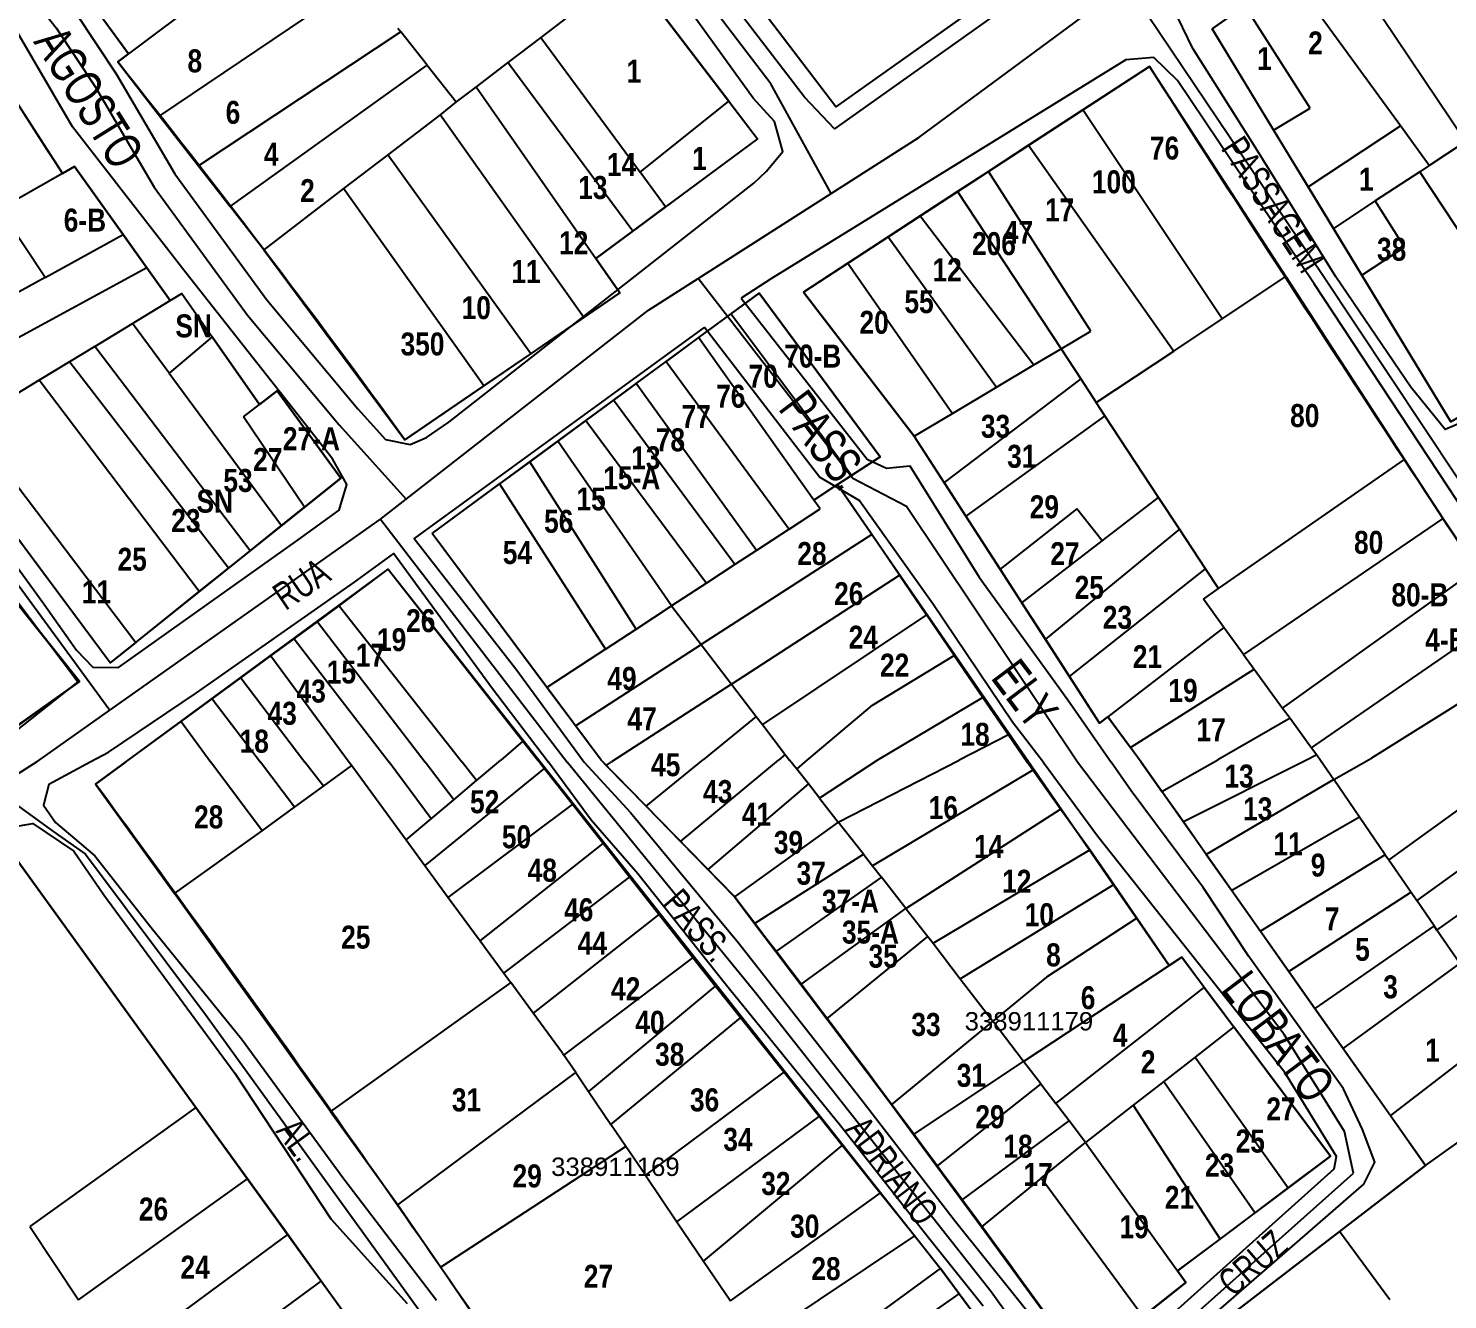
# Model space of a CAD drawing. Extents: x 206155 to 208014, y 4847439 to 4850017.
# Drawn here: x 207287.2 to 207441.7, y 4847901.7 to 4848040.1 of the extents above; entities that cross this region are included whole.
import ezdxf
from ezdxf.enums import TextEntityAlignment as Align

# ---------------------------------------------------------------- set-up
doc = ezdxf.new("R2010")
doc.units = 0
doc.header["$LTSCALE"] = 1.5
doc.header["$MEASUREMENT"] = 0
for name, color, linetype in [('CD-MALHA-LOTES', 40, 'CONTINUOUS'), ('CD_TXT_QUADRA', 7, 'CONTINUOUS'), ('RU-QUADRAS', 6, 'CONTINUOUS'), ('SV-EIXO-RUA-N-PAV', 6, 'CONTINUOUS'), ('SV-RUA-NAO-PAV-S-GUIA-C-GUIA', 7, 'CONTINUOUS'), ('SV-TXT-RUA-N-PAV-S-GUIA-C-GUIA', 7, 'CONTINUOUS'), ('Th_NmrPort', 7, 'CONTINUOUS')]:
    doc.layers.add(name, color=color, linetype=linetype)
doc.styles.add('ARIAL', font='ARIAL.TTF')
doc.styles.get("Standard").update_dxf_attribs({"font": 'swisscbo.ttf'})

msp = doc.modelspace()

# ---------------------------------------------------------------- linework, layer by layer
at = {"layer": 'CD-MALHA-LOTES', "linetype": 'Continuous'}
for p, q in [((207317.96, 4848052.16), (207298.12, 4848037.28)), ((207375.1, 4848031.53), (207359.59, 4848051.87)), ((207443.63, 4848027.76), (207429.19, 4848049.24)), ((207396.81, 4848046.93), (207375.1, 4848031.53)), ((207323.37, 4848045.29), (207301.51, 4848030.55)), ((207352.56, 4848046.4), (207343.01, 4848039.08)), ((207363.45, 4848032.14), (207352.56, 4848046.4)), ((207436.53, 4848029.45), (207424.5, 4848045.95)), ((207419.59, 4848042.51), (207416.04, 4848040.02)), ((207426.71, 4848031.37), (207419.59, 4848042.51)), ((207294.81, 4848041.82), (207298.12, 4848037.28)), ((207327.77, 4848039.69), (207305.75, 4848025.1)), ((207327.45, 4848040.09), (207327.77, 4848039.69)), ((207330.64, 4848036.04), (207327.77, 4848039.69)), ((207343.01, 4848039.08), (207339.42, 4848036.33)), ((207343.01, 4848039.08), (207353.8, 4848024.4)), ((207416.04, 4848040.02), (207422.73, 4848028.99)), ((207309.19, 4848020.68), (207330.64, 4848036.04)), ((207330.64, 4848036.04), (207333.77, 4848032.06)), ((207339.42, 4848036.33), (207335.97, 4848033.68)), ((207353.01, 4848017.99), (207339.42, 4848036.33)), ((207409.22, 4848035.91), (207401.97, 4848031.18)), ((207424.06, 4848013.06), (207409.22, 4848035.91)), ((207335.97, 4848033.68), (207333.77, 4848032.06)), ((207335.97, 4848033.68), (207348.99, 4848015.02)), ((207285.82, 4848032.19), (207290.94, 4848024.25)), ((207333.77, 4848032.06), (207332.03, 4848030.66)), ((207353.8, 4848024.4), (207363.45, 4848032.14)), ((207363.45, 4848032.14), (207366.59, 4848028.02)), ((207401.97, 4848031.18), (207396.07, 4848027.33)), ((207417.15, 4848008.45), (207401.97, 4848031.18)), ((207422.73, 4848028.99), (207426.71, 4848031.37)), ((207301.51, 4848030.55), (207305.75, 4848025.1)), ((207332.03, 4848030.66), (207326.33, 4848026.29)), ((207347.66, 4848008.58), (207332.03, 4848030.66)), ((207366.59, 4848028.02), (207356.57, 4848020.62)), ((207422.73, 4848028.99), (207426.48, 4848022.82)), ((207426.48, 4848022.82), (207436.53, 4848029.45)), ((207439.67, 4848025.14), (207436.53, 4848029.45)), ((207396.07, 4848027.33), (207391.72, 4848024.49)), ((207396.07, 4848027.33), (207411.87, 4848004.94)), ((207439.67, 4848025.14), (207443.63, 4848027.76)), ((207292.24, 4848025.02), (207290.94, 4848024.25)), ((207297.55, 4848017.62), (207292.24, 4848025.02)), ((207305.75, 4848025.1), (207309.19, 4848020.68)), ((207326.33, 4848026.29), (207321.54, 4848022.62)), ((207341.91, 4848004.65), (207326.33, 4848026.29)), ((207439.67, 4848025.14), (207438.63, 4848024.46)), ((207290.94, 4848024.25), (207284.08, 4848020.37)), ((207356.57, 4848020.62), (207353.8, 4848024.4)), ((207391.72, 4848024.49), (207388.35, 4848022.3)), ((207402.86, 4848007.12), (207391.72, 4848024.49)), ((207438.63, 4848024.46), (207433.78, 4848021.27)), ((207452.52, 4848003.4), (207438.63, 4848024.46)), ((207321.54, 4848022.62), (207312.86, 4848015.96)), ((207336.78, 4848001.15), (207321.54, 4848022.62)), ((207388.35, 4848022.3), (207384.29, 4848019.65)), ((207388.35, 4848022.3), (207399.6, 4848005.18)), ((207426.48, 4848022.82), (207429.24, 4848018.28)), ((207289.07, 4848012.96), (207284.08, 4848020.37)), ((207312.86, 4848015.96), (207309.19, 4848020.68)), ((207353.01, 4848017.99), (207356.57, 4848020.62)), ((207433.78, 4848021.27), (207429.24, 4848018.28)), ((207436.98, 4848016.26), (207433.78, 4848021.27)), ((207384.29, 4848019.65), (207380.8, 4848017.37)), ((207384.29, 4848019.65), (207396.65, 4848003.43)), ((207289.07, 4848012.96), (207297.55, 4848017.62)), ((207300.14, 4848013.99), (207297.55, 4848017.62)), ((207348.99, 4848015.02), (207353.01, 4848017.99)), ((207380.8, 4848017.37), (207376.41, 4848014.51)), ((207380.8, 4848017.37), (207392.59, 4848001.01)), ((207429.24, 4848018.28), (207432.32, 4848013.21)), ((207312.86, 4848015.96), (207328.21, 4847995.29)), ((207432.32, 4848013.21), (207436.98, 4848016.26)), ((207376.41, 4848014.51), (207371.58, 4848011.36)), ((207376.41, 4848014.51), (207387.78, 4847998.15)), ((207289.07, 4848012.96), (207273.83, 4848004.57)), ((207300.14, 4848013.99), (207276.07, 4848000.95)), ((207302.68, 4848010.44), (207300.14, 4848013.99)), ((207417.15, 4848008.45), (207424.06, 4848013.06)), ((207424.06, 4848013.06), (207436.99, 4847993.15)), ((207432.32, 4848013.21), (207442.02, 4847997.23)), ((207302.68, 4848010.44), (207303.92, 4848011.19)), ((207303.92, 4848011.19), (207307.23, 4848006.47)), ((207366.74, 4848011.25), (207363.66, 4848008.98)), ((207379.92, 4847993.43), (207366.74, 4848011.25)), ((207371.58, 4848011.36), (207383.61, 4847995.68)), ((207298.57, 4848007.94), (207302.68, 4848010.44)), ((207294.47, 4848005.45), (207298.57, 4848007.94)), ((207302.56, 4848002.53), (207298.57, 4848007.94)), ((207341.91, 4848004.65), (207347.66, 4848008.58)), ((207363.66, 4848008.98), (207360.17, 4848006.41)), ((207376.8, 4847991.39), (207363.66, 4848008.98)), ((207411.87, 4848004.94), (207417.15, 4848008.45)), ((207307.23, 4848006.47), (207302.56, 4848002.53)), ((207312.38, 4847999.13), (207307.23, 4848006.47)), ((207360.17, 4848006.41), (207356.63, 4848003.81)), ((207372.72, 4847988.73), (207360.17, 4848006.41)), ((207399.6, 4848005.18), (207402.86, 4848007.12)), ((207294.47, 4848005.45), (207291.72, 4848003.78)), ((207311.38, 4847983.21), (207294.47, 4848005.45)), ((207396.65, 4848003.43), (207399.6, 4848005.18)), ((207399.6, 4848005.18), (207401.75, 4848001.9)), ((207403.44, 4847999.33), (207411.87, 4848004.94)), ((207291.72, 4848003.78), (207288.41, 4848001.77)), ((207309.01, 4847981.31), (207291.72, 4848003.78)), ((207336.78, 4848001.15), (207341.91, 4848004.65)), ((207353.37, 4848001.41), (207356.63, 4848003.81)), ((207356.63, 4848003.81), (207370.03, 4847985.57)), ((207392.59, 4848001.01), (207396.65, 4848003.43)), ((207288.41, 4848001.77), (207280.82, 4847997.16)), ((207305.82, 4847978.76), (207288.41, 4848001.77)), ((207302.56, 4848002.53), (207314.78, 4847985.94)), ((207401.75, 4848001.9), (207386.88, 4847990.63)), ((207401.75, 4848001.9), (207403.44, 4847999.33)), ((207314.31, 4848000.6), (207312.38, 4847999.13)), ((207321.23, 4847991.1), (207314.31, 4848000.6)), ((207328.21, 4847995.29), (207336.78, 4848001.15)), ((207353.37, 4848001.41), (207350.9, 4847999.6)), ((207366.45, 4847983.23), (207353.37, 4848001.41)), ((207387.78, 4847998.15), (207392.59, 4848001.01)), ((207310.63, 4847997.79), (207312.38, 4847999.13)), ((207350.9, 4847999.6), (207347.9, 4847997.39)), ((207364.11, 4847981.7), (207350.9, 4847999.6)), ((207404.38, 4847997.9), (207403.44, 4847999.33)), ((207280.82, 4847997.16), (207298.91, 4847973.22)), ((207317.29, 4847987.94), (207310.63, 4847997.79)), ((207347.9, 4847997.39), (207344.83, 4847995.13)), ((207347.9, 4847997.39), (207361.02, 4847979.68)), ((207383.61, 4847995.68), (207387.78, 4847998.15)), ((207404.38, 4847997.9), (207389.24, 4847986.98)), ((207410.2, 4847989.02), (207404.38, 4847997.9)), ((207386.88, 4847990.63), (207383.61, 4847995.68)), ((207296.13, 4847971), (207277.97, 4847995.43)), ((207344.83, 4847995.13), (207341.8, 4847992.9)), ((207357.22, 4847977.2), (207344.83, 4847995.13)), ((207341.8, 4847992.9), (207338.51, 4847990.48)), ((207353.37, 4847974.69), (207341.8, 4847992.9)), ((207376.8, 4847991.39), (207379.92, 4847993.43)), ((207416.72, 4847979.1), (207436.99, 4847993.15)), ((207436.99, 4847993.15), (207441.16, 4847986.72)), ((207317.29, 4847987.94), (207321.23, 4847991.1)), ((207375.28, 4847990.4), (207376.8, 4847991.39)), ((207331.17, 4847985.08), (207338.51, 4847990.48)), ((207338.51, 4847990.48), (207350.02, 4847972.49)), ((207375.28, 4847990.4), (207372.72, 4847988.73)), ((207379, 4847984.96), (207375.28, 4847990.4)), ((207386.88, 4847990.63), (207389.24, 4847986.98)), ((207314.78, 4847985.94), (207317.29, 4847987.94)), ((207373.4, 4847987.77), (207372.72, 4847988.73)), ((207404.07, 4847984.28), (207410.2, 4847989.02)), ((207412.48, 4847985.57), (207410.2, 4847989.02)), ((207370.03, 4847985.57), (207373.4, 4847987.77)), ((207389.24, 4847986.98), (207392.98, 4847981.2)), ((207401.32, 4847987.78), (207392.98, 4847981.2)), ((207404.07, 4847984.28), (207401.32, 4847987.78)), ((207441.16, 4847986.72), (207419.46, 4847971.93)), ((207441.43, 4847986.31), (207441.16, 4847986.72)), ((207444.83, 4847981.2), (207441.43, 4847986.31)), ((207311.38, 4847983.21), (207314.78, 4847985.94)), ((207343.65, 4847968.34), (207331.17, 4847985.08)), ((207379, 4847984.96), (207360.45, 4847972.99)), ((207370.03, 4847985.57), (207366.45, 4847983.23)), ((207382.02, 4847980.55), (207379, 4847984.96)), ((207412.48, 4847985.57), (207397.9, 4847973.58)), ((207415.31, 4847981.24), (207412.48, 4847985.57)), ((207366.45, 4847983.23), (207364.11, 4847981.7)), ((207395.35, 4847977.53), (207404.07, 4847984.28)), ((207309.01, 4847981.31), (207311.38, 4847983.21)), ((207364.11, 4847981.7), (207361.02, 4847979.68)), ((207305.82, 4847978.76), (207309.01, 4847981.31)), ((207321.07, 4847977.22), (207326.4, 4847981.22)), ((207326.4, 4847981.22), (207341.05, 4847962.49)), ((207363.73, 4847968.7), (207382.02, 4847980.55)), ((207382.02, 4847980.55), (207384.96, 4847976.23)), ((207392.98, 4847981.2), (207395.35, 4847977.53)), ((207400.52, 4847969.54), (207415.31, 4847981.24)), ((207416.72, 4847979.1), (207415.31, 4847981.24)), ((207423.71, 4847966.08), (207444.83, 4847981.2)), ((207298.91, 4847973.22), (207305.82, 4847978.76)), ((207361.02, 4847979.68), (207357.22, 4847977.2)), ((207415.1, 4847977.93), (207416.72, 4847979.1)), ((207318.68, 4847975.48), (207321.07, 4847977.22)), ((207321.07, 4847977.22), (207334.42, 4847960.21)), ((207353.37, 4847974.69), (207357.22, 4847977.2)), ((207357.22, 4847977.2), (207360.45, 4847972.99)), ((207395.35, 4847977.53), (207397.9, 4847973.58)), ((207417.33, 4847974.87), (207415.1, 4847977.93)), ((207384.96, 4847976.23), (207367.1, 4847964.3)), ((207387.98, 4847971.81), (207384.96, 4847976.23)), ((207426.85, 4847961.77), (207448.02, 4847976.39)), ((207316.15, 4847973.62), (207318.68, 4847975.48)), ((207318.68, 4847975.48), (207330.42, 4847960.21)), ((207350.02, 4847972.49), (207353.37, 4847974.69)), ((207417.33, 4847974.87), (207404.68, 4847965.14)), ((207419.46, 4847971.93), (207417.33, 4847974.87)), ((207298.91, 4847973.22), (207296.13, 4847971)), ((207313.6, 4847971.76), (207316.15, 4847973.62)), ((207316.15, 4847973.62), (207326.48, 4847960.21)), ((207350.02, 4847972.49), (207343.65, 4847968.34)), ((207346.76, 4847964.17), (207360.45, 4847972.99)), ((207360.45, 4847972.99), (207363.73, 4847968.7)), ((207397.9, 4847973.58), (207400.52, 4847969.54)), ((207310.34, 4847969.37), (207313.6, 4847971.76)), ((207313.6, 4847971.76), (207322.14, 4847960.21)), ((207379.07, 4847966.41), (207387.98, 4847971.81)), ((207387.98, 4847971.81), (207391.1, 4847967.24)), ((207419.46, 4847971.93), (207420.63, 4847970.33)), ((207451.11, 4847971.73), (207433.39, 4847960.63)), ((207307.23, 4847967.1), (207310.34, 4847969.37)), ((207310.34, 4847969.37), (207317.31, 4847960.21)), ((207400.52, 4847969.54), (207403.8, 4847964.46)), ((207407.17, 4847961.78), (207420.63, 4847970.33)), ((207420.63, 4847970.33), (207423.71, 4847966.08)), ((207346.76, 4847964.17), (207343.65, 4847968.34)), ((207363.73, 4847968.7), (207350.68, 4847960.24)), ((207363.73, 4847968.7), (207366.43, 4847965.18)), ((207303.86, 4847964.63), (207307.23, 4847967.1)), ((207307.23, 4847967.1), (207312.49, 4847960.21)), ((207371.72, 4847960.21), (207379.07, 4847966.41)), ((207391.1, 4847967.24), (207379.64, 4847960.43)), ((207391.1, 4847967.24), (207393.87, 4847963.18)), ((207366.43, 4847965.18), (207360.7, 4847960.48)), ((207366.43, 4847965.18), (207367.1, 4847964.3)), ((207403.8, 4847964.46), (207404.68, 4847965.14)), ((207404.68, 4847965.14), (207407.17, 4847961.78)), ((207424.52, 4847964.97), (207416.68, 4847960.45)), ((207423.71, 4847966.08), (207424.52, 4847964.97)), ((207424.52, 4847964.97), (207426.85, 4847961.77)), ((207297.81, 4847960.21), (207303.86, 4847964.63)), ((207303.86, 4847964.63), (207307.1, 4847960.21)), ((207349.55, 4847960.43), (207346.76, 4847964.17)), ((207367.1, 4847964.3), (207369.59, 4847961.05)), ((207393.87, 4847963.18), (207388.53, 4847960.43)), ((207393.87, 4847963.18), (207395.9, 4847960.21)), ((207341.05, 4847962.49), (207338.63, 4847960.43)), ((207341.05, 4847962.49), (207342.66, 4847960.43)), ((207408.32, 4847960.21), (207407.17, 4847961.78)), ((207426.85, 4847961.77), (207427.42, 4847960.99)), ((207297.81, 4847960.21), (207294.55, 4847957.81)), ((207312.67, 4847952.74), (207307.1, 4847960.21)), ((207316.19, 4847955.3), (207312.49, 4847960.21)), ((207319.34, 4847957.58), (207317.31, 4847960.21)), ((207322.14, 4847960.21), (207322.43, 4847959.82)), ((207331.06, 4847954.03), (207326.48, 4847960.21)), ((207333.52, 4847956.11), (207330.42, 4847960.21)), ((207336, 4847958.21), (207334.42, 4847960.21)), ((207336, 4847958.21), (207338.63, 4847960.43)), ((207343.37, 4847959.52), (207342.66, 4847960.43)), ((207349.55, 4847960.43), (207350.12, 4847959.85)), ((207350.12, 4847959.85), (207350.68, 4847960.24)), ((207354.44, 4847955.42), (207360.7, 4847960.48)), ((207358.19, 4847951.57), (207368.86, 4847960.43)), ((207369.59, 4847961.05), (207368.86, 4847960.43)), ((207369.59, 4847961.05), (207370.07, 4847960.43)), ((207370.85, 4847959.43), (207370.07, 4847960.43)), ((207370.85, 4847959.43), (207371.72, 4847960.21)), ((207379.64, 4847960.43), (207373.33, 4847956.27)), ((207375.36, 4847953.68), (207388.53, 4847960.43)), ((207396.52, 4847959.33), (207395.9, 4847960.21)), ((207408.32, 4847960.21), (207410.58, 4847957)), ((207410.58, 4847957), (207416.68, 4847960.45)), ((207426.32, 4847960.43), (207412.91, 4847953.7)), ((207427.42, 4847960.99), (207426.32, 4847960.43)), ((207427.42, 4847960.99), (207427.82, 4847960.43)), ((207427.82, 4847960.43), (207429.27, 4847958.31)), ((207429.27, 4847958.31), (207433.39, 4847960.63)), ((207450.27, 4847960.43), (207435.27, 4847949.57)), ((207319.34, 4847957.58), (207322.43, 4847959.82)), ((207322.43, 4847959.82), (207328.35, 4847951.74)), ((207343.37, 4847959.52), (207330.39, 4847948.95)), ((207346.45, 4847955.6), (207343.37, 4847959.52)), ((207350.12, 4847959.85), (207354.44, 4847955.42)), ((207372.11, 4847957.84), (207370.85, 4847959.43)), ((207396.52, 4847959.33), (207379.1, 4847948.91)), ((207399.55, 4847955.07), (207396.52, 4847959.33)), ((207458.92, 4847960.02), (207438.31, 4847945.13)), ((207294.55, 4847957.81), (207303.12, 4847945.89)), ((207316.19, 4847955.3), (207319.34, 4847957.58)), ((207333.52, 4847956.11), (207336, 4847958.21)), ((207372.11, 4847957.84), (207361.17, 4847948.52)), ((207373.33, 4847956.27), (207372.11, 4847957.84)), ((207412.91, 4847953.7), (207410.58, 4847957)), ((207429.27, 4847958.31), (207415.41, 4847950.16)), ((207432.08, 4847954.21), (207429.27, 4847958.31)), ((207331.06, 4847954.03), (207333.52, 4847956.11)), ((207332.93, 4847945.48), (207346.45, 4847955.6)), ((207349.78, 4847951.35), (207346.45, 4847955.6)), ((207373.33, 4847956.27), (207375.36, 4847953.68)), ((207440.51, 4847941.93), (207461.36, 4847956.69)), ((207312.67, 4847952.74), (207316.19, 4847955.3)), ((207328.35, 4847951.74), (207331.06, 4847954.03)), ((207354.44, 4847955.42), (207358.19, 4847951.57)), ((207391.14, 4847949.67), (207399.55, 4847955.07)), ((207402.75, 4847950.66), (207399.55, 4847955.07)), ((207432.08, 4847954.21), (207418.18, 4847946.23)), ((207434.88, 4847950.12), (207432.08, 4847954.21)), ((207303.12, 4847945.89), (207312.67, 4847952.74)), ((207375.36, 4847953.68), (207364.06, 4847945.54)), ((207378.09, 4847950.2), (207375.36, 4847953.68)), ((207415.41, 4847950.16), (207412.91, 4847953.7)), ((207328.35, 4847951.74), (207330.39, 4847948.95)), ((207336.39, 4847940.77), (207349.78, 4847951.35)), ((207352.64, 4847947.7), (207349.78, 4847951.35)), ((207358.19, 4847951.57), (207361.17, 4847948.52)), ((207366.25, 4847942.66), (207378.09, 4847950.2)), ((207378.09, 4847950.2), (207379.1, 4847948.91)), ((207382.73, 4847944.27), (207391.14, 4847949.67)), ((207385.67, 4847940.5), (207402.75, 4847950.66)), ((207405.34, 4847946.88), (207402.75, 4847950.66)), ((207415.41, 4847950.16), (207418.18, 4847946.23)), ((207434.88, 4847950.12), (207421.3, 4847941.8)), ((207434.88, 4847950.12), (207435.27, 4847949.57)), ((207435.27, 4847949.57), (207437.69, 4847946.04)), ((207330.39, 4847948.95), (207332.93, 4847945.48)), ((207361.17, 4847948.52), (207364.06, 4847945.54)), ((207379.1, 4847948.91), (207380.06, 4847947.68)), ((207338.98, 4847937.24), (207352.64, 4847947.7)), ((207355.85, 4847943.62), (207352.64, 4847947.7)), ((207380.06, 4847947.68), (207368.56, 4847939.6)), ((207382.73, 4847944.27), (207380.06, 4847947.68)), ((207388.64, 4847936.63), (207405.34, 4847946.88)), ((207407.84, 4847943.21), (207405.34, 4847946.88)), ((207418.18, 4847946.23), (207421.3, 4847941.8)), ((207320.12, 4847922.2), (207303.12, 4847945.89)), ((207332.93, 4847945.48), (207336.39, 4847940.77)), ((207364.06, 4847945.54), (207366.25, 4847942.66)), ((207437.69, 4847946.04), (207424.4, 4847937.41)), ((207437.69, 4847946.04), (207438.31, 4847945.13)), ((207440.2, 4847942.37), (207438.31, 4847945.13)), ((207355.85, 4847943.62), (207342.16, 4847932.9)), ((207359.53, 4847938.92), (207355.85, 4847943.62)), ((207371.29, 4847935.99), (207382.73, 4847944.27)), ((207382.73, 4847944.27), (207385.1, 4847941.24)), ((207407.84, 4847943.21), (207398.03, 4847936.81)), ((207411.36, 4847938.07), (207407.84, 4847943.21)), ((207366.25, 4847942.66), (207368.56, 4847939.6)), ((207421.3, 4847941.8), (207424.4, 4847937.41)), ((207440.2, 4847942.37), (207427.22, 4847933.4)), ((207440.51, 4847941.93), (207440.2, 4847942.37)), ((207442.99, 4847938.3), (207440.51, 4847941.93)), ((207336.39, 4847940.77), (207338.98, 4847937.24)), ((207374.12, 4847932.26), (207385.1, 4847941.24)), ((207385.1, 4847941.24), (207385.67, 4847940.5)), ((207385.67, 4847940.5), (207388.64, 4847936.63)), ((207345.5, 4847928.32), (207359.53, 4847938.92)), ((207361.95, 4847935.84), (207359.53, 4847938.92)), ((207368.56, 4847939.6), (207371.29, 4847935.99)), ((207338.98, 4847937.24), (207339.72, 4847936.23)), ((207395.53, 4847927.63), (207411.36, 4847938.07)), ((207424.4, 4847937.41), (207427.22, 4847933.4)), ((207430.31, 4847929.03), (207442.99, 4847938.3)), ((207339.72, 4847936.23), (207320.12, 4847922.2)), ((207342.16, 4847932.9), (207339.72, 4847936.23)), ((207361.95, 4847935.84), (207348.18, 4847924.36)), ((207371.29, 4847935.99), (207374.12, 4847932.26)), ((207388.64, 4847936.63), (207392.18, 4847932)), ((207398.03, 4847936.81), (207392.18, 4847932)), ((207399.03, 4847923.06), (207415.19, 4847935.68)), ((207415.19, 4847935.68), (207418.4, 4847931.39)), ((207345.36, 4847928.53), (207342.16, 4847932.9)), ((207350.61, 4847920.78), (207364.72, 4847932.36)), ((207369.43, 4847926.46), (207364.72, 4847932.36)), ((207374.12, 4847932.26), (207381.17, 4847922.94)), ((207427.22, 4847933.4), (207430.31, 4847929.03)), ((207392.18, 4847932), (207381.17, 4847922.94)), ((207395.53, 4847927.63), (207392.18, 4847932)), ((207418.4, 4847931.39), (207414.18, 4847928.11)), ((207447.82, 4847931.27), (207435.44, 4847921.75)), ((207345.36, 4847928.53), (207345.5, 4847928.32)), ((207346.79, 4847926.43), (207345.5, 4847928.32)), ((207383.56, 4847919.69), (207395.53, 4847927.63)), ((207397.41, 4847925.18), (207395.53, 4847927.63)), ((207414.18, 4847928.11), (207410.78, 4847925.46)), ((207414.18, 4847928.11), (207424.33, 4847913.87)), ((207430.31, 4847929.03), (207435.44, 4847921.75)), ((207327.44, 4847912.02), (207346.79, 4847926.43)), ((207346.79, 4847926.43), (207348.18, 4847924.36)), ((207369.43, 4847926.46), (207354.37, 4847915.24)), ((207373.28, 4847921.64), (207369.43, 4847926.46)), ((207397.41, 4847925.18), (207386.09, 4847916.23)), ((207397.41, 4847925.18), (207399.03, 4847923.06)), ((207410.78, 4847925.46), (207407.44, 4847922.86)), ((207410.78, 4847925.46), (207420.73, 4847911.17)), ((207439.27, 4847916.32), (207451.88, 4847925.34)), ((207348.18, 4847924.36), (207350.61, 4847920.78)), ((207400.48, 4847921.17), (207399.03, 4847923.06)), ((207305.46, 4847922.62), (207287.4, 4847909.68)), ((207311.06, 4847914.86), (207305.46, 4847922.62)), ((207320.12, 4847922.2), (207327.44, 4847912.02)), ((207357.8, 4847910.17), (207373.28, 4847921.64)), ((207375.78, 4847918.5), (207373.28, 4847921.64)), ((207381.17, 4847922.94), (207383.56, 4847919.69)), ((207407.44, 4847922.86), (207402.28, 4847918.82)), ((207407.44, 4847922.86), (207416.9, 4847908.3)), ((207435.44, 4847921.75), (207439.27, 4847916.32)), ((207352.23, 4847918.39), (207350.61, 4847920.78)), ((207388.81, 4847912.53), (207400.48, 4847921.17)), ((207402.28, 4847918.82), (207400.48, 4847921.17)), ((207352.23, 4847918.39), (207332.1, 4847905.25)), ((207354.37, 4847915.24), (207352.23, 4847918.39)), ((207360.69, 4847905.9), (207375.78, 4847918.5)), ((207379.93, 4847913.29), (207375.78, 4847918.5)), ((207383.56, 4847919.69), (207386.09, 4847916.23)), ((207397.45, 4847914.93), (207402.28, 4847918.82)), ((207402.28, 4847918.82), (207412.28, 4847904.83)), ((207386.09, 4847916.23), (207388.81, 4847912.53)), ((207439.27, 4847916.32), (207429.92, 4847909.13)), ((207292.68, 4847901.69), (207311.06, 4847914.86)), ((207315.45, 4847908.79), (207311.06, 4847914.86)), ((207354.37, 4847915.24), (207357.8, 4847910.17)), ((207397.45, 4847914.93), (207390.93, 4847909.63)), ((207408.52, 4847899.89), (207397.45, 4847914.93)), ((207420.73, 4847911.17), (207424.33, 4847913.87)), ((207363.63, 4847901.57), (207379.93, 4847913.29)), ((207383.64, 4847908.64), (207379.93, 4847913.29)), ((207388.81, 4847912.53), (207390.93, 4847909.63)), ((207327.44, 4847912.02), (207332.1, 4847905.25)), ((207416.9, 4847908.3), (207420.73, 4847911.17)), ((207287.4, 4847909.68), (207292.68, 4847901.69)), ((207357.8, 4847910.17), (207360.69, 4847905.9)), ((207390.93, 4847909.63), (207401.92, 4847894.63)), ((207435.39, 4847901.69), (207429.92, 4847909.13)), ((207296.99, 4847895.19), (207315.45, 4847908.79)), ((207319.11, 4847903.72), (207315.45, 4847908.79)), ((207383.64, 4847908.64), (207366.57, 4847897.24)), ((207412.28, 4847904.83), (207416.9, 4847908.3)), ((207332.1, 4847905.25), (207338.39, 4847896.1)), ((207360.69, 4847905.9), (207363.63, 4847901.57)), ((207369.59, 4847892.78), (207386.47, 4847905.08)), ((207388.5, 4847902.34), (207386.47, 4847905.08)), ((207300.41, 4847890.01), (207319.11, 4847903.72)), ((207323.06, 4847898.24), (207319.11, 4847903.72)), ((207371.29, 4847890.27), (207388.5, 4847902.34)), ((207391.05, 4847898.91), (207388.5, 4847902.34))]:
    msp.add_line(p, q, dxfattribs=at)
at = {"layer": 'CD-MALHA-LOTES', "linetype": 'Continuous', "flags": 128}
for points in [[(207298.12, 4848037.28), (207296.95, 4848036.4), (207301.51, 4848030.55)], [(207347.66, 4848008.58), (207351.6, 4848011.27), (207348.99, 4848015.02)], [(207286.31, 4847964.36), (207292.78, 4847968.99), (207275.88, 4847990.11)], [(207305.46, 4847922.62), (207284.49, 4847951.64), (207252.26, 4847928.73), (207253.32, 4847927.14)], [(207415.19, 4847935.68), (207412.73, 4847938.98), (207411.36, 4847938.07)], [(207364.72, 4847932.36), (207362.03, 4847935.74), (207361.95, 4847935.84)], [(207424.33, 4847913.87), (207428.92, 4847917.31), (207418.4, 4847931.39)], [(207429.92, 4847909.13), (207410.86, 4847894.45), (207416.21, 4847886.94)], [(207386.47, 4847905.08), (207386.32, 4847905.28), (207383.64, 4847908.64)], [(207408.52, 4847899.89), (207413.17, 4847903.59), (207412.28, 4847904.83)]]:
    msp.add_lwpolyline(points, dxfattribs=at)
at = {"layer": 'RU-QUADRAS', "color": 6, "linetype": 'Continuous'}
for points in [[(207154.48, 4848312.2), (207192.07, 4848264.63), (207191.1, 4848263.99), (207222.54, 4848221.81), (207266.74, 4848164.74), (207294.66, 4848123.95), (207318.48, 4848089.91), (207333.32, 4848070.2), (207342, 4848060.22), (207366.59, 4848028.02), (207348.99, 4848015.02), (207351.6, 4848011.27), (207328.21, 4847995.29, 0.011327), (207296.95, 4848036.4), (207298.12, 4848037.28), (207287.63, 4848051.65), (207286.69, 4848050.97), (207258.39, 4848088.98), (207259.41, 4848089.79), (207247.46, 4848105.73), (207248.77, 4848106.7), (207209.59, 4848157.83), (207172.39, 4848209.36)], [(207162.22, 4848135.5), (207269.05, 4847998.65), (207292.78, 4847968.99), (207245.37, 4847935.05, 0.005074), (207156.6, 4848051.94)], [(207236.37, 4848107.43, -0.004899), (207290.94, 4848024.25), (207292.24, 4848025.02), (207302.68, 4848010.44), (207303.92, 4848011.19), (207312.38, 4847999.13), (207314.31, 4848000.6), (207321.23, 4847991.1), (207296.13, 4847971), (207277.97, 4847995.43), (207279.1, 4847996.12), (207276.07, 4848000.95), (207275.11, 4848000.43), (207272.81, 4848004.01), (207273.83, 4848004.57), (207269.11, 4848011.82), (207268, 4848011.19), (207243.28, 4848048.01)]]:
    msp.add_lwpolyline(points, format="xyb", dxfattribs=at)
for points in [[(207236, 4848220.27), (207277.12, 4848249.92), (207306.54, 4848208.01), (207305.48, 4848207.27), (207329.66, 4848177.45), (207356.51, 4848141.81), (207355.17, 4848140.82), (207393.38, 4848093), (207415.08, 4848062.78), (207403.96, 4848054.28), (207405.08, 4848052.8), (207375.1, 4848031.53), (207336.88, 4848081.65), (207284.46, 4848154.7, -0.022381), (207259.07, 4848187.25, -0.013169)], [(207416.04, 4848040.02), (207429.19, 4848049.24), (207428.2, 4848050.72), (207449.05, 4848065.75), (207450.26, 4848063.97), (207466.35, 4848075.18), (207463.24, 4848079.46), (207488.14, 4848096.52), (207489.28, 4848095), (207496.17, 4848099.84), (207495.49, 4848100.8), (207525, 4848121.58), (207523.89, 4848123.06), (207529.1, 4848127.11), (207530, 4848125.9), (207561.33, 4848148.51), (207560, 4848150.41), (207580.27, 4848164.87), (207611.94, 4848121.37), (207584.32, 4848097.8, 0.007065), (207457.88, 4848006.56), (207442.02, 4847997.23)], [(207371.58, 4848011.36), (207409.22, 4848035.91, 0.005363), (207458.78, 4847960.21), (207468.4, 4847947.09), (207467.92, 4847946.72, -0.018), (207531.57, 4847859.66), (207469.51, 4847818.61), (207453.98, 4847839.31), (207452.59, 4847838.38), (207422.05, 4847878.75), (207410.86, 4847894.45), (207439.25, 4847916.31), (207408.32, 4847960.21), (207404.68, 4847965.14), (207403.8, 4847964.46), (207383.61, 4847995.68)], [(207331.17, 4847985.08), (207366.74, 4848011.25), (207379.92, 4847993.43), (207375.28, 4847990.4), (207411.36, 4847938.07), (207412.73, 4847938.98), (207428.92, 4847917.31), (207412.28, 4847904.83), (207413.17, 4847903.59), (207401.92, 4847894.63, 0.007871), (207364.02, 4847945.6), (207349.55, 4847960.43)], [(207294.55, 4847957.81), (207326.4, 4847981.22), (207386.47, 4847905.08), (207396.28, 4847891.86), (207359.08, 4847866.13), (207349.41, 4847878.35), (207351.78, 4847880.05), (207339.03, 4847896.57), (207338.39, 4847896.1, 0.00795)]]:
    msp.add_lwpolyline(points, format="xyb", close=True, dxfattribs=at)
msp.add_lwpolyline([(207248.67, 4847923.58), (207253.32, 4847927.14), (207252.26, 4847928.73), (207284.49, 4847951.64), (207341.32, 4847872.97), (207341.84, 4847873.42), (207350.99, 4847861.24), (207313.06, 4847832.65)], close=True, dxfattribs=at)
at = {"layer": 'SV-EIXO-RUA-N-PAV'}
for points in [[(207374.58, 4848022.09), (207368.01, 4848034.01), (207348.14, 4848060.1), (207333.54, 4848079.99), (207314.39, 4848105.29), (207294.51, 4848131.71), (207278.78, 4848154.28), (207262.76, 4848176.94), (207252.79, 4848190.62), (207246.34, 4848199.22), (207232.67, 4848217.49), (207229.49, 4848221.63), (207216.64, 4848238.39), (207203.36, 4848256.27), (207187.92, 4848277.18), (207176.98, 4848291.83)], [(207079.13, 4848244.19), (207110.54, 4848204.64), (207116.65, 4848199.4), (207116.86, 4848198.81), (207117.81, 4848196.2), (207127.99, 4848183.7), (207141.08, 4848167.12), (207145.73, 4848161.01), (207150.38, 4848156.94), (207150.98, 4848156.14), (207154.38, 4848151.56), (207164.27, 4848139.49), (207168.05, 4848135.42), (207172.41, 4848129.03), (207181.86, 4848115.79), (207185.53, 4848111.64), (207189.64, 4848107), (207223.81, 4848064.25), (207255.29, 4848023.39), (207276.23, 4847993), (207296.11, 4847965.85)], [(207176.26, 4848198.3), (207184.39, 4848186.99), (207192.84, 4848175.24), (207210.33, 4848151.17), (207216.89, 4848141.81), (207221.57, 4848135.15), (207231.25, 4848121.74), (207238.15, 4848111.53), (207245.24, 4848100.86), (207254.51, 4848085.86), (207262.02, 4848075.68), (207275.12, 4848057.54), (207284.44, 4848047.5), (207290.26, 4848040.11), (207294.52, 4848033.67), (207300.92, 4848022.76), (207311.06, 4848008.84), (207321.05, 4847996.9), (207328.36, 4847988.82)], [(207288.17, 4847960.22), (207296.11, 4847965.85), (207325.55, 4847986.63), (207328.36, 4847988.82), (207354.72, 4848009.38), (207360.13, 4848012.84), (207374.58, 4848022.09), (207384.11, 4848028.18), (207405.56, 4848044.05), (207406.49, 4848045.29), (207409.96, 4848049.93), (207422.39, 4848060.12), (207427.89, 4848064.62), (207464.18, 4848091.21)], [(207406.49, 4848045.29), (207428.09, 4848013.19), (207442.74, 4847991.13), (207443.16, 4847990.49), (207445.9, 4847985.01), (207462.16, 4847960.21)], [(207401.38, 4847960.21), (207382.78, 4847988.04), (207376.93, 4847991.06), (207360.13, 4848012.84)], [(207325.55, 4847986.63), (207345.86, 4847960.2)], [(207288.17, 4847960.22), (207283.5, 4847957.28), (207271.67, 4847948.33), (207271.45, 4847944.19), (207251.17, 4847929.14), (207246.56, 4847925.22), (207242.67, 4847921.29)], [(207400.06, 4847891.3), (207392.01, 4847902.54), (207366.34, 4847935.09), (207345.86, 4847960.2)], [(207431.44, 4847915.46), (207430.43, 4847919.99), (207423.89, 4847930.56), (207401.38, 4847960.21)], [(207283.5, 4847957.28), (207289.91, 4847952.7), (207293.44, 4847950.19), (207306.52, 4847932.74), (207356.19, 4847863.95), (207357.12, 4847861.52), (207359.13, 4847856.31), (207415.36, 4847777.51)], [(207310.76, 4847826.26), (207322.63, 4847835.76), (207352.16, 4847858.58), (207357.12, 4847861.52), (207362.9, 4847864.95), (207390.42, 4847884.42), (207400.06, 4847891.3), (207406.94, 4847893.64), (207431.44, 4847915.46)]]:
    msp.add_lwpolyline(points, dxfattribs=at)
at = {"layer": 'SV-RUA-NAO-PAV-S-GUIA-C-GUIA', "flags": 128}
msp.add_lwpolyline([(207416.61, 4848063.88), (207416.94, 4848058.98), (207374.95, 4848029.13), (207371.69, 4848032.57), (207334.01, 4848081.67), (207283.31, 4848149.82), (207235.58, 4848216.59), (207232.78, 4848220.44), (207233.33, 4848222.31), (207276.27, 4848251.93), (207279.44, 4848249.36), (207354.2, 4848150.81), (207399.3, 4848088.12)], close=True, dxfattribs=at)
for points in [[(207181.92, 4848113.04), (207190.82, 4848103.56), (207203.35, 4848088.13), (207219.99, 4848066.67), (207237.27, 4848043.89), (207253.46, 4848022.04), (207267.47, 4848004.03), (207279.32, 4847986.53), (207292.04, 4847969.74), (207292.61, 4847968.93), (207284.06, 4847962.18), (207281.5, 4847960.21)], [(207447.76, 4847999.08), (207441.4, 4847996.42), (207437.66, 4848001), (207429.52, 4848013), (207420.78, 4848027.02), (207413.94, 4848037.86), (207411.73, 4848042.42), (207412.77, 4848047.82), (207419.56, 4848054.09), (207430.63, 4848063.46), (207440.95, 4848072.19), (207449.42, 4848078.22)], [(207292.43, 4848041.69), (207296.8, 4848035.1), (207303.17, 4848024.24), (207313.18, 4848010.5), (207323.07, 4847998.66), (207326.1, 4847995.32), (207328.76, 4847994.77), (207330.55, 4847995.54), (207332.98, 4847997.19), (207366.16, 4848023.21), (207367.55, 4848024.51), (207369.32, 4848026.67), (207368.41, 4848029.93), (207366.1, 4848032.46), (207347.1, 4848058.84)], [(207236.95, 4848049.59), (207247.03, 4848037.35), (207258.28, 4848022.68), (207268.6, 4848008.02), (207276.69, 4847994.25), (207288.93, 4847977.43), (207292.48, 4847972.37), (207294.26, 4847970.54), (207297.05, 4847970.5), (207316.6, 4847984.38), (207321.05, 4847987.61), (207321.87, 4847990.42), (207320.32, 4847993.21), (207304.41, 4848013.43), (207292.04, 4848029.35), (207280.87, 4848048.48)], [(207461.03, 4847960.21), (207460.14, 4847961.36), (207443.75, 4847987.05), (207427.14, 4848012.27), (207412.28, 4848034.38), (207409.7, 4848036.87), (207406.67, 4848036.63), (207368.11, 4848012.83), (207364.81, 4848010.69)], [(207364.81, 4848010.69), (207378.51, 4847993.16), (207380.62, 4847992.18), (207383.15, 4847992.46), (207390.68, 4847980.33), (207400.35, 4847967), (207405.07, 4847960.21)], [(207360.8, 4848007.55), (207329.23, 4847984.54), (207340.29, 4847970.37), (207347.7, 4847960.21)], [(207360.8, 4848007.55), (207373.34, 4847991.2), (207377.68, 4847988.67), (207385.64, 4847977.45), (207394.33, 4847964.6), (207397.68, 4847960.21)], [(207293.97, 4847960.22), (207295.94, 4847961.29), (207305.54, 4847967.73), (207322.6, 4847979.7), (207327.01, 4847982.91), (207337.61, 4847968.37), (207343.82, 4847960.21)], [(207293.97, 4847960.21), (207289.46, 4847957.76), (207288.89, 4847955.52), (207290.17, 4847953.63), (207292.75, 4847951.46), (207294.48, 4847949.99), (207300.61, 4847942.2), (207310.41, 4847930.1), (207321.56, 4847914.87), (207331.63, 4847901.65)], [(207391.14, 4847900.98), (207385.18, 4847908.42), (207375.61, 4847920.62), (207363.05, 4847936.09), (207353.56, 4847948.05), (207348.48, 4847953.88), (207343.82, 4847960.21)], [(207347.7, 4847960.21), (207352.76, 4847954.71), (207364.49, 4847940.54), (207378.06, 4847923.24), (207388.12, 4847910.21), (207400.74, 4847894.47), (207402.51, 4847893.93), (207405.77, 4847895.13), (207409.16, 4847897.84), (207429.32, 4847915.96), (207429.57, 4847917.28), (207423.95, 4847926.44), (207403.57, 4847952.15), (207397.82, 4847959.99), (207397.68, 4847960.21)], [(207412.01, 4847896.44), (207432.55, 4847914.29), (207433.74, 4847916.66), (207432.41, 4847920.22), (207430.33, 4847924.65), (207420.05, 4847939.05), (207415.05, 4847946.56), (207407.25, 4847957.07), (207405.07, 4847960.21)], [(207272.71, 4847884.1), (207259.41, 4847903.05), (207246.03, 4847921.65), (207246.73, 4847924.04), (207249.07, 4847926.63), (207252.05, 4847928.35), (207256.09, 4847931.46), (207259.42, 4847934.31), (207263.97, 4847937.38), (207271.61, 4847943.25), (207277.99, 4847948.81), (207283.18, 4847952.75), (207287.73, 4847953.53), (207292.19, 4847950.51), (207295.46, 4847945.76), (207309.71, 4847926.35), (207320.14, 4847910.49), (207328.44, 4847901.28)]]:
    msp.add_lwpolyline(points, dxfattribs=at)

# ---------------------------------------------------------------- texts
at = {"layer": 'CD_TXT_QUADRA', "color": 7, "linetype": 'Continuous', "style": 'ARIAL'}
for s, p in [('338911179', (207396.11, 4847932)), ('338911169', (207351.11, 4847916.17))]:
    msp.add_text(s, height=2, dxfattribs=at).set_placement(p, align=Align.MIDDLE)
at = {"layer": 'SV-TXT-RUA-N-PAV-S-GUIA-C-GUIA', "style": 'ARIAL', "width": 0.7}
for s, height, rotation, p in [('AGOSTO', 4, 302, (207287.72, 4848038.59)), ('PASSAGEM', 3, 303, (207416.93, 4848026.98)), ('PASS. ', 4, 307, (207368.74, 4847998.64)), ('RUA', 3, 34, (207315.21, 4847976.63)), ('ELY ', 4, 307, (207391.86, 4847969.37)), ('PASS.', 3, 311, (207356.08, 4847944.72)), ('LOBATO', 4, 307, (207416.92, 4847935.45)), ('AL.', 3, 306, (207314.09, 4847920.03)), ('ADRIANO', 3, 307, (207376.03, 4847920.18)), ('CRUZ', 3, 41, (207418.38, 4847901.88))]:
    msp.add_text(s, height=height, rotation=rotation, dxfattribs=at).set_placement(p)
at = {"layer": 'Th_NmrPort', "color": 1}
for s, p in [('2', (207426.49, 4848038.47)), ('8', (207304.55, 4848036.52)), ('1', (207420.94, 4848036.76)), ('1', (207352.33, 4848035.4)), ('6', (207308.7, 4848030.92)), ('76', (207409.28, 4848027.03)), ('4', (207312.86, 4848026.35)), ('14', (207350.18, 4848025.23)), ('1', (207359.46, 4848025.9)), ('2', (207316.81, 4848022.4)), ('13', (207347.06, 4848022.74)), ('100', (207402.96, 4848023.36)), ('1', (207432.02, 4848023.63)), ('6-B', (207291.08, 4848019.19)), ('17', (207397.86, 4848020.3)), ('47', (207393.37, 4848017.86)), ('12', (207344.98, 4848016.72)), ('206', (207389.91, 4848016.63)), ('38', (207433.98, 4848016.02)), ('11', (207339.79, 4848013.6)), ('12', (207385.62, 4848013.78)), ('55', (207382.56, 4848010.31)), ('10', (207334.38, 4848009.66)), ('SN', (207303.23, 4848007.68)), ('20', (207377.67, 4848008.07)), ('350', (207327.73, 4848005.71)), ('70-B', (207369.49, 4848004.39)), ('70', (207365.6, 4848002.2)), ('76', (207362.07, 4848000.02)), ('77', (207358.3, 4847997.83)), ('80', (207424.53, 4847997.92)), ('33', (207390.88, 4847996.75)), ('27-A', (207314.93, 4847995.4)), ('78', (207355.5, 4847995.28)), ('27', (207311.69, 4847993.13)), ('13', (207352.83, 4847993.33)), ('31', (207393.74, 4847993.49)), ('53', (207308.45, 4847990.86)), ('15-A', (207349.79, 4847991.15)), ('SN', (207305.53, 4847988.6)), ('15', (207346.87, 4847988.84)), ('29', (207396.19, 4847987.99)), ('23', (207302.78, 4847986.49)), ('56', (207343.35, 4847986.41)), ('80', (207431.48, 4847984.12)), ('25', (207296.94, 4847982.28)), ('54', (207338.85, 4847983.01)), ('28', (207370.9, 4847982.91)), ('27', (207398.43, 4847982.89)), ('25', (207401.08, 4847979.22)), ('11', (207293.05, 4847978.72)), ('26', (207374.91, 4847978.54)), ('80-B', (207435.55, 4847978.41)), ('23', (207404.14, 4847975.96)), ('26', (207328.34, 4847975.6)), ('19', (207325.17, 4847973.53)), ('24', (207376.49, 4847973.8)), ('4-B', (207439.23, 4847973.52)), ('17', (207322.86, 4847971.83)), ('21', (207407.41, 4847971.68)), ('15', (207319.7, 4847970.01)), ('22', (207379.9, 4847970.76)), ('49', (207350.23, 4847969.31)), ('43', (207316.42, 4847967.94)), ('19', (207411.28, 4847968.01)), ('43', (207313.26, 4847965.52)), ('47', (207352.42, 4847964.93)), ('17', (207414.34, 4847963.73)), ('18', (207310.22, 4847962.48)), ('18', (207388.65, 4847963.23)), ('45', (207354.99, 4847959.92)), ('13', (207417.38, 4847958.69)), ('52', (207335.29, 4847955.89)), ('43', (207360.65, 4847957)), ('28', (207305.26, 4847954.24)), ('41', (207364.87, 4847954.53)), ('16', (207385.2, 4847955.25)), ('13', (207419.41, 4847955.12)), ('50', (207338.76, 4847952.08)), ('39', (207368.35, 4847951.47)), ('11', (207422.71, 4847951.3)), ('14', (207390.14, 4847951.03)), ('48', (207341.57, 4847948.44)), ('37', (207370.82, 4847948.12)), ('9', (207426.78, 4847949)), ('12', (207393.19, 4847947.24)), ('37-A', (207373.58, 4847945.06)), ('46', (207345.53, 4847944.14)), ('10', (207395.65, 4847943.6)), ('7', (207428.3, 4847943.14)), ('25', (207321.27, 4847941.16)), ('44', (207347.01, 4847940.5)), ('35-A', (207375.76, 4847941.71)), ('35', (207378.66, 4847939.09)), ('8', (207397.98, 4847939.23)), ('5', (207431.61, 4847939.83)), ('3', (207434.66, 4847935.75)), ('42', (207350.64, 4847935.53)), ('6', (207401.75, 4847934.57)), ('40', (207353.28, 4847931.89)), ('33', (207383.31, 4847931.66)), ('4', (207405.24, 4847930.49)), ('38', (207355.43, 4847928.41)), ('1', (207439.23, 4847928.86)), ('2', (207408.29, 4847927.58)), ('31', (207388.25, 4847926.12)), ('31', (207333.31, 4847923.45)), ('36', (207359.22, 4847923.45)), ('27', (207421.94, 4847922.46)), ('29', (207390.28, 4847921.61)), ('34', (207362.85, 4847919.15)), ('25', (207418.6, 4847918.96)), ('18', (207393.33, 4847918.4)), ('23', (207415.26, 4847916.34)), ('29', (207339.92, 4847915.17)), ('32', (207366.98, 4847914.35)), ('17', (207395.51, 4847915.34)), ('21', (207410.9, 4847912.84)), ('26', (207299.26, 4847911.57)), ('30', (207370.12, 4847909.71)), ('19', (207405.97, 4847909.64)), ('24', (207303.79, 4847905.24)), ('28', (207372.43, 4847905.08)), ('27', (207347.67, 4847904.25))]:
    msp.add_text(s, height=2.5, dxfattribs=at).set_placement(p, align=Align.MIDDLE_LEFT)

doc.saveas('drawing.dxf')
